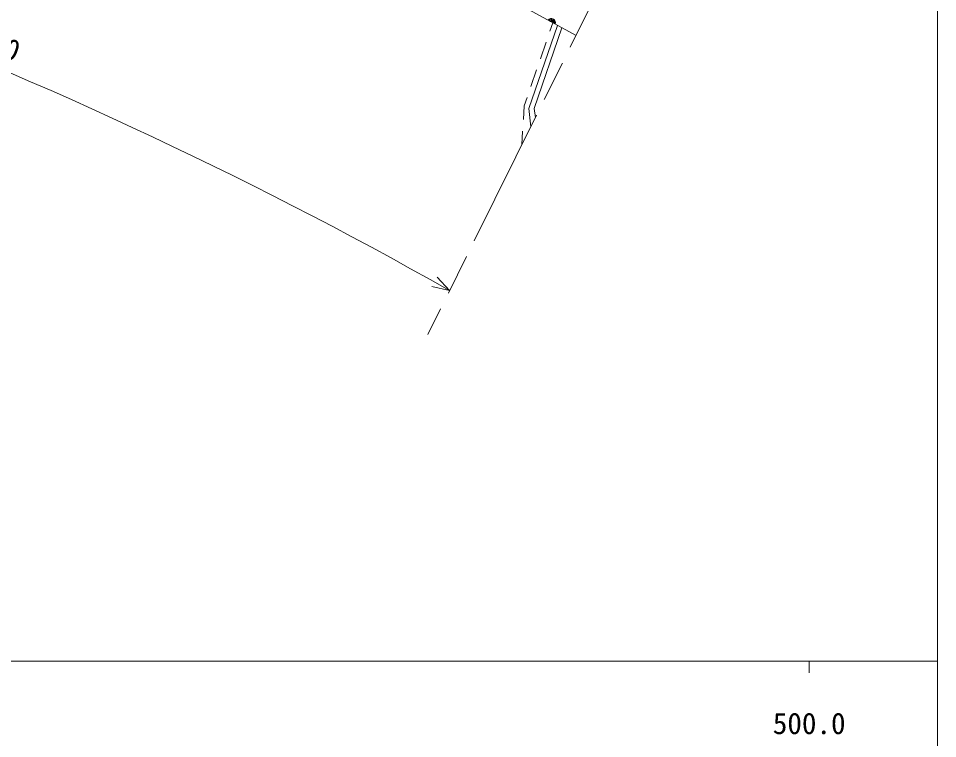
# Model space of a CAD drawing. Units: millimetres, scale not verified. Extents: x 40000 to 680000, y 20000 to 380000.
# Drawn here: x 500271 to 579000, y 198357 to 260063 of the extents above; entities that cross this region are included whole.
import ezdxf
from ezdxf.enums import TextEntityAlignment as Align

# ---------------------------------------------------------------- set-up
doc = ezdxf.new("R2010")
doc.units = ezdxf.units.MM
doc.header["$LTSCALE"] = 1000
doc.linetypes.add('CHAIN', pattern=[18.5, 12, -1.5, 3.5, -1.5])
for name, color, linetype, lineweight in [('M-BGD', 7, 'Continuous', 13), ('M-BMK', 2, 'CHAIN', 13), ('M-STR-HTXT', 7, 'Continuous', 13), ('M-TTL-BAND', 7, 'Continuous', 13)]:
    doc.layers.add(name, color=color, linetype=linetype, lineweight=lineweight)
doc.styles.add('ＭＳ ゴシック', font='')
doc.styles.get('ＭＳ ゴシック').set_extended_font_data('MS Gothic')

msp = doc.modelspace()

# ---------------------------------------------------------------- linework, layer by layer
at = {"layer": 'M-BGD'}
for p, q in [((546042, 259690), (545792, 258965)), ((545467, 258020), (544979, 256601)), ((544654, 255656), (544166, 254237)), ((543840, 253292), (543591, 252567)), ((543591, 252567), (543521, 251397)), ((543460, 250398), (543390, 249228))]:
    msp.add_line(p, q, dxfattribs=at)
for points in [[(548033, 258600), (533329, 266648), (523763, 271776), (511640, 278027), (503229, 281879), (498400, 284113)], [(546452, 259465), (543999, 252347), (544158, 250779)], [(544549, 251568), (544433, 252333), (546819, 259264)]]:
    msp.add_lwpolyline(points, dxfattribs=at)
for radius, start, end in [(354, 340.10461, 142.50979), (283, 342.32865, 140.28575), (212, 346.07498, 136.53942), (142, 353.78671, 128.8277), (100, 4.10437, 118.51003)]:
    msp.add_arc((545918, 259696), radius, start, end, dxfattribs=at)
at = {"layer": 'M-BMK'}
msp.add_line((552855, 268335), (535346, 232990), dxfattribs=at)
at = {"layer": 'M-STR-HTXT'}
for q in [(536124, 237879), (535681, 237095)]:
    msp.add_line((537208, 236749), q, dxfattribs=at)
msp.add_arc((348438, -97014), 383447, 60.50827, 78.76898, dxfattribs=at)
at = {"layer": 'M-TTL-BAND'}
for p, q in [((579000, 20000), (579000, 370000)), ((40000, 205000), (579000, 205000)), ((568000, 205000), (568000, 204000))]:
    msp.add_line(p, q, dxfattribs=at)

# ---------------------------------------------------------------- texts
at = {"layer": 'M-STR-HTXT', "style": 'ＭＳ ゴシック'}
msp.add_text('ガードレール L=86.0', height=1833, rotation=339.092, dxfattribs=at).set_placement((489220, 261395), align=Align.MIDDLE_CENTER)
at = {"layer": 'M-TTL-BAND', "style": 'ＭＳ ゴシック'}
msp.add_text('500.0', height=1833, dxfattribs=at).set_placement((568000, 198195), align=Align.BOTTOM_CENTER)

doc.saveas('drawing.dxf')
